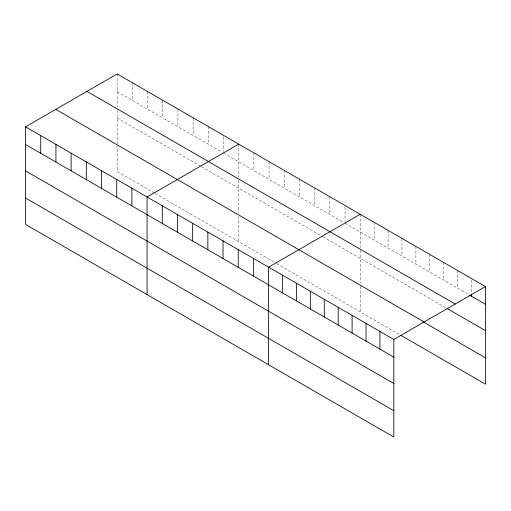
<?xml version="1.0" encoding="UTF-8"?>
<svg xmlns="http://www.w3.org/2000/svg" width="511" height="511" viewBox="0 0 511 511"><rect width="100%" height="100%" fill="white"/><g stroke="black" fill="none" stroke-linecap="round" stroke-linejoin="round"><path stroke-width="0.38" stroke-dasharray="2.56 1.92" d="M117.16 73.942L117.16 107.144M117.16 91.635L222.119 152.233M223.505 153.032L343.66 222.4M345.04 223.198L468.887 294.7M117.16 118.003L200.714 166.241M201.404 166.637L322.249 236.408M322.939 236.81L446.358 308.063M154.45 193.062L117.16 171.536L117.16 145.942M155.14 193.465L275.985 263.235M276.675 263.631L399.985 334.82M471.538 280.079L471.538 293.154M457.626 270.511L457.626 288.198M443.708 262.475L443.708 280.169M429.796 254.446L429.796 272.133M415.884 246.411L415.884 264.098M401.972 238.382L401.972 256.068M388.06 230.346L388.06 248.033M374.141 222.311L374.141 240.004M360.229 214.281L360.229 247.477M360.229 250.582L360.229 283.241M360.229 286.281L360.229 311.87M345.04 207.051L345.04 221.659M329.844 196.741L329.844 214.428M314.655 187.965L314.655 205.658M299.465 179.195L299.465 196.882M284.269 170.425L284.269 188.112M269.08 161.655L269.08 179.342M253.884 152.885L253.884 170.572M238.694 144.115L238.694 177.311M238.694 180.415L238.694 213.074M238.694 216.108L238.694 241.703M223.505 136.878L223.505 151.492M208.309 126.568L208.309 144.262M193.12 117.798L193.12 135.485M177.924 109.028L177.924 126.715M162.734 100.258L162.734 117.945M147.545 91.488L147.545 109.175M132.349 82.718L132.349 100.405M117.16 110.248L117.16 143.655"/><path stroke-width="0.77" d="M25.55 126.837L393.84 339.464L393.84 437.058L25.55 224.425L25.55 126.837L117.16 73.942L485.45 286.575L485.45 384.163L400.643 335.203M238.694 144.115L147.085 197.003L147.085 294.591M360.229 214.281L268.62 267.17L268.62 364.758M393.84 339.464L485.45 286.575M469.552 295.083L485.45 304.262M86.927 91.399L455.218 304.032M447.023 308.446L485.45 330.63M55.782 109.38L424.073 322.013M423.172 321.841L485.45 357.796M25.55 144.524L393.84 357.151M25.55 170.891L393.84 383.518M25.55 198.057L393.84 410.691M471.538 293.921L471.538 296.233M379.928 331.435L379.928 349.122M366.017 323.399L366.017 341.086M352.105 315.364L352.105 333.057M338.186 307.335L338.186 325.022M324.274 299.299L324.274 316.992M310.362 291.27L310.362 308.957M296.45 283.235L296.45 300.922M282.538 275.205L282.538 292.892M253.43 258.4L253.43 276.087M238.241 249.63L238.241 267.317M223.045 240.86L223.045 258.547M207.856 232.083L207.856 249.777M192.66 223.313L192.66 241M177.47 214.543L177.47 232.23M162.281 205.773L162.281 223.46M131.895 188.233L131.895 205.92M116.7 179.457L116.7 197.15M101.51 170.687L101.51 188.38M86.321 161.917L86.321 179.604M71.125 153.147L71.125 170.834M55.935 144.377L55.935 162.064M40.739 135.607L40.739 153.294"/></g></svg>
